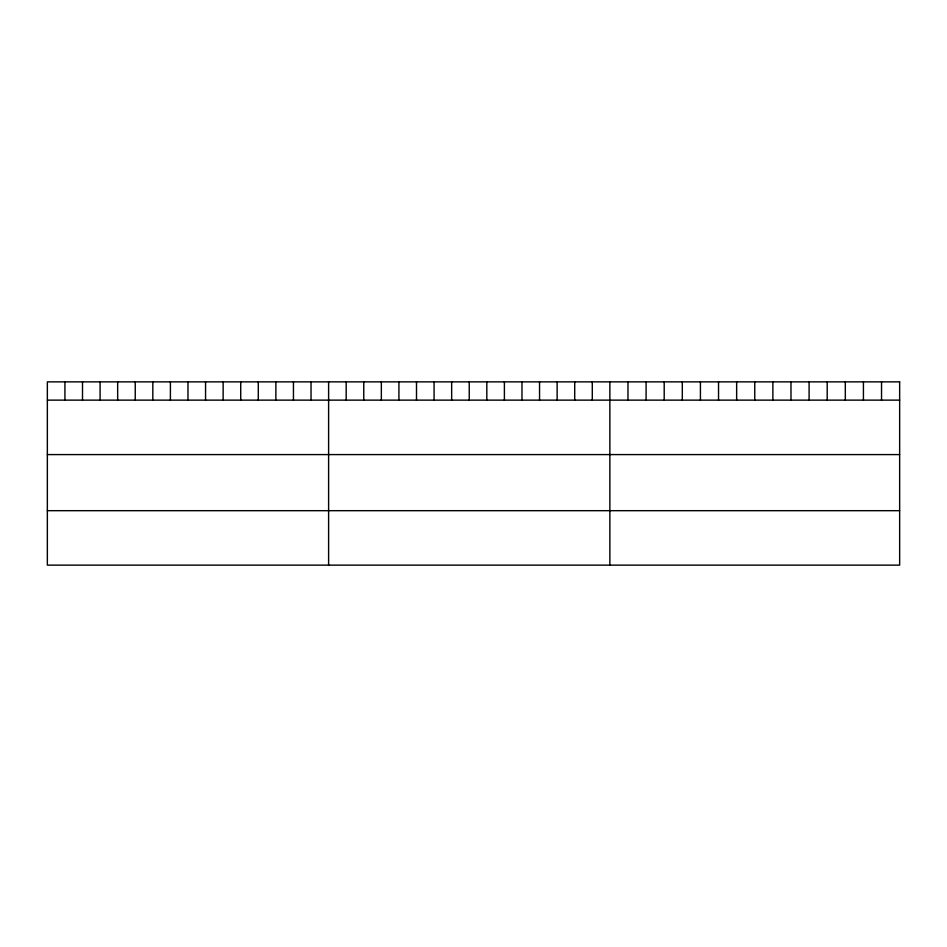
<?xml version="1.0" encoding="UTF-8"?>
<svg xmlns="http://www.w3.org/2000/svg" width="947" height="947" viewBox="0 0 947 947"><rect width="100%" height="100%" fill="white"/><g stroke="black" fill="none" stroke-linecap="round" stroke-linejoin="round"><path stroke-width="1.42" d="M47.35 400.131L899.65 400.131M47.35 454.584L899.65 454.584M47.35 510.682L899.65 510.682M881.539 381.866L881.539 400.131M863.427 381.866L863.427 400.131M845.316 381.866L845.316 400.131M827.205 381.866L827.205 400.131M809.093 381.866L809.093 400.131M790.982 381.866L790.982 400.131M772.87 381.866L772.87 400.131M754.759 381.866L754.759 400.131M736.648 381.866L736.648 400.131M718.536 381.866L718.536 400.131M700.425 381.866L700.425 400.131M682.313 381.866L682.313 400.131M664.202 381.866L664.202 400.131M646.091 381.866L646.091 400.131M627.979 381.866L627.979 400.131M609.868 381.866L609.868 565.134M592.289 381.866L592.289 400.131M574.711 381.866L574.711 400.131M557.132 381.866L557.132 400.131M539.553 381.866L539.553 400.131M521.975 381.866L521.975 400.131M504.396 381.866L504.396 400.131M486.817 381.866L486.817 400.131M469.238 381.866L469.238 400.131M451.66 381.866L451.66 400.131M434.081 381.866L434.081 400.131M416.502 381.866L416.502 400.131M398.924 381.866L398.924 400.131M381.345 381.866L381.345 400.131M363.766 381.866L363.766 400.131M346.188 381.866L346.188 400.131M328.609 381.866L328.609 565.134M311.03 381.866L311.03 400.131M293.452 381.866L293.452 400.131M275.873 381.866L275.873 400.131M258.294 381.866L258.294 400.131M240.716 381.866L240.716 400.131M223.137 381.866L223.137 400.131M205.558 381.866L205.558 400.131M187.98 381.866L187.98 400.131M170.401 381.866L170.401 400.131M152.822 381.866L152.822 400.131M135.243 381.866L135.243 400.131M117.665 381.866L117.665 400.131M100.086 381.866L100.086 400.131M82.507 381.866L82.507 400.131M64.929 381.866L64.929 400.131M899.65 381.866L47.35 381.866L47.35 565.134L899.65 565.134L899.65 381.866"/></g></svg>
